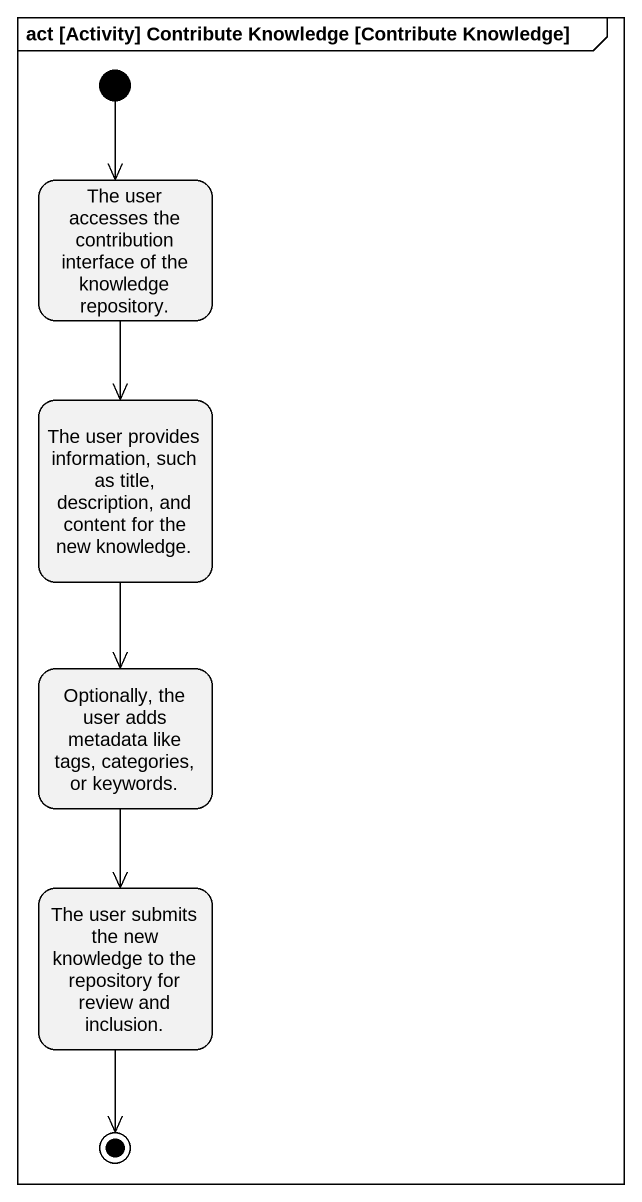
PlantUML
@startuml
mainframe act [Activity] Contribute Knowledge [Contribute Knowledge]
hide empty description
state "The user accesses the contribution interface of the knowledge repository." as The_user_accesses_the
state "The user provides information, such as title, description, and content for the new knowledge." as The_user_provides
state "Optionally, the user adds metadata like tags, categories, or keywords." as Optionally_the_user_adds
state "The user submits the new knowledge to the repository for review and inclusion." as The_user_submits_the_new
[*] --> The_user_accesses_the
The_user_accesses_the --> The_user_provides
The_user_provides --> Optionally_the_user_adds
Optionally_the_user_adds --> The_user_submits_the_new
The_user_submits_the_new --> [*]
@enduml
